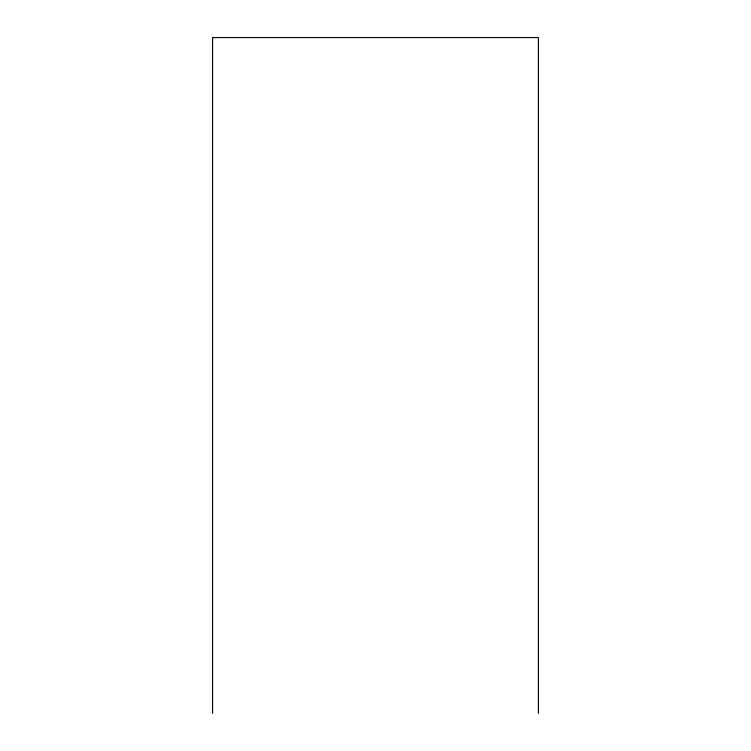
<?xml version="1.0" encoding="UTF-8"?>
<svg xmlns="http://www.w3.org/2000/svg" width="751" height="751" viewBox="0 0 751 751"><rect width="100%" height="100%" fill="white"/><g stroke="black" fill="none" stroke-linecap="round" stroke-linejoin="round"><path stroke-width="1.13" d="M538.42 713.45L538.42 37.55L212.58 37.55L212.58 713.45"/></g></svg>
